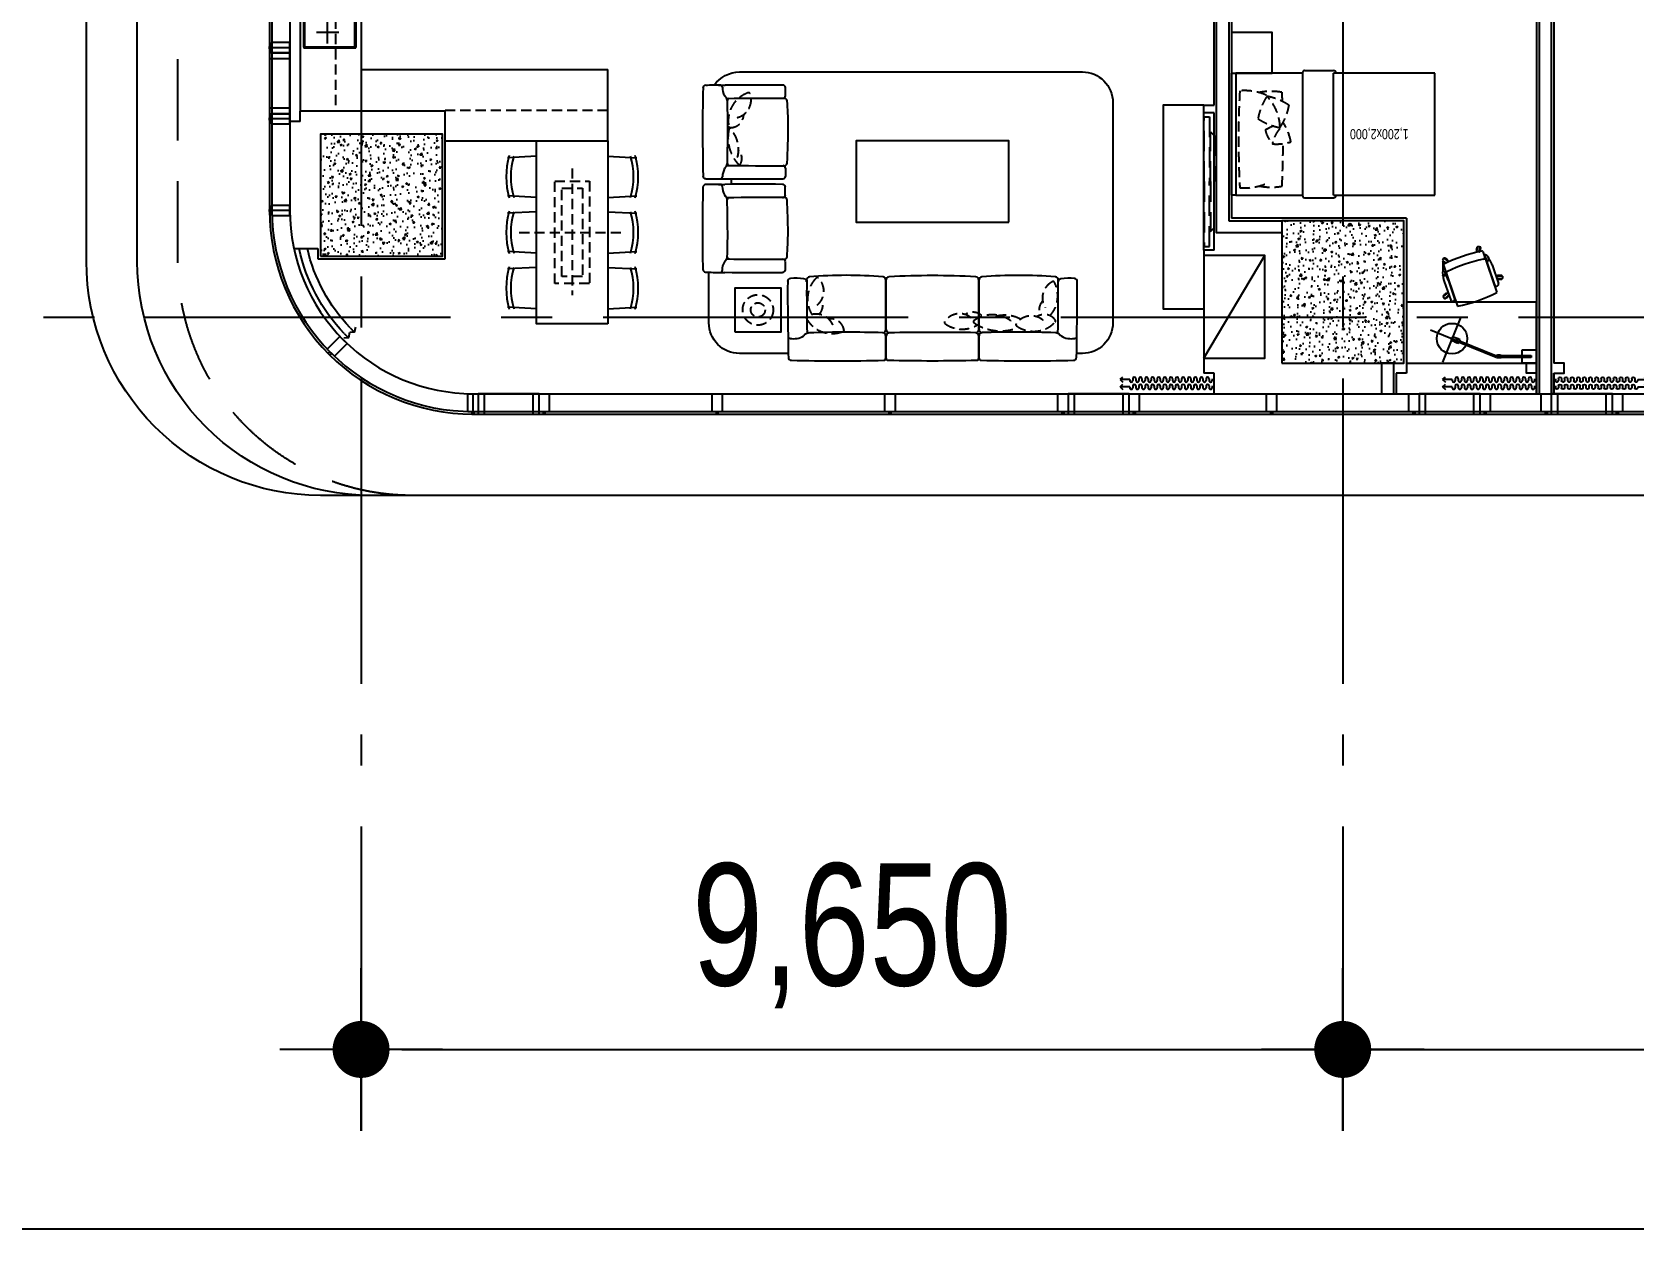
# Model space of a CAD drawing. Header units: millimetres. Extents: x 10000 to 302800, y 6800 to 229018.
# Drawn here: x 176093 to 191841, y 10119 to 21881 of the extents above; entities that cross this region are included whole.
import ezdxf
from ezdxf.enums import TextEntityAlignment as Align

# ---------------------------------------------------------------- set-up
doc = ezdxf.new("R2010")
doc.units = ezdxf.units.MM
doc.header["$LTSCALE"] = 400
doc.header["$MEASUREMENT"] = 0
for name, pattern in [('X-EXT_9F$0$DASHED', [3, 2, -1]), ('X-GRID_5~ROOF$0$CENTER2', [1.125, 0.75, -0.125, 0.125, -0.125]), ('X-ROOM TYPE-SR-3Bay$0$HIDDEN', [0.375, 0.25, -0.125])]:
    doc.linetypes.add(name, pattern=pattern)
doc.layers.get('0').update_dxf_attribs({"linetype": 'CONTINUOUS'})
for name, color, linetype in [('A-DIM1', 7, 'CONTINUOUS'), ('A-TXT1', 3, 'CONTINUOUS'), ('X-COL-9F$0$A-COL', 2, 'CONTINUOUS'), ('X-COL-9F$0$A-HAT', 252, 'CONTINUOUS'), ('X-EXT_9F$0$A-ELE3', 4, 'CONTINUOUS'), ('X-EXT_9F$0$A-ELES', 252, 'CONTINUOUS'), ('X-EXT_9F$0$A-OVHD', 7, 'X-EXT_9F$0$DASHED'), ('X-EXT_9F$0$A-WIN', 6, 'CONTINUOUS'), ('X-frame Hotel 9~19F$0$A-251', 251, 'CONTINUOUS'), ('X-frame Hotel 9~19F$0$A-WINF', 4, 'CONTINUOUS'), ('X-GRID_5~ROOF$0$A-CEN1', 1, 'X-GRID_5~ROOF$0$CENTER2'), ('X-ROOM TYPE-SR-3Bay$0$.WA_BUILT-IN LOW', 252, 'CONTINUOUS'), ('X-ROOM TYPE-SR-3Bay$0$.WA_Built-in_Lower', 252, 'CONTINUOUS'), ('X-ROOM TYPE-SR-3Bay$0$.WA_Curtain', 252, 'CONTINUOUS'), ('X-ROOM TYPE-SR-3Bay$0$.WA_Furn', 252, 'CONTINUOUS'), ('X-ROOM TYPE-SR-3Bay$0$.WA_Furn hidden', 252, 'CONTINUOUS'), ('X-ROOM TYPE-SR-3Bay$0$.WA_Sani-Fix', 252, 'CONTINUOUS'), ('X-ROOM TYPE-SR-3Bay$0$.WA_Wall-Fin', 252, 'CONTINUOUS'), ('X-ROOM TYPE-SR-3Bay$0$.WA_Wall-Finish', 252, 'CONTINUOUS'), ('X-ROOM TYPE-SR-3Bay$0$A-WALD', 7, 'CONTINUOUS')]:
    doc.layers.add(name, color=color, linetype=linetype)
doc.styles.add('Hrtext', font='', dxfattribs={"width": 0.8})
doc.styles.add('X-ROOM TYPE-SR-3Bay$0$Hrtext', font='', dxfattribs={"width": 0.8})
doc.styles.get('Hrtext').set_extended_font_data('Dotum')
doc.styles.get('X-ROOM TYPE-SR-3Bay$0$Hrtext').set_extended_font_data('Dotum')
doc.dimstyles.new('HEERIM(Ext)', dxfattribs={"dimtxt": 3, "dimasz": 1, "dimexe": 2, "dimexo": 1.5, "dimgap": 1, "dimtad": 1, "dimdec": 0, "dimzin": 0, "dimdsep": 46, "dimlunit": 6, "dimtxsty": 'Hrtext', "dimblk": 'dotdim1', "dimcen": 1, "dimdle": 2, "dimclrd": 256, "dimclre": 256, "dimclrt": 3, "dimadec": 0, "dimazin": 0, "dimtfac": 1, "dimtdec": 0, "dimtix": 1, "dimtmove": 2, "dimatfit": 3, "dimldrblk": 'dotdim1', "dimfxl": 2, "dimtolj": 1, "dimtzin": 0, "dimlwd": -1, "dimarcsym": 0})

# ---------------------------------------------------------------- blocks, each defined once
blk = doc.blocks.new('X-COL-9F$0$1200X1200_5~9F_C6A')
at = {"layer": 'X-COL-9F$0$A-HAT'}
h = blk.add_hatch(dxfattribs=at)
h.set_pattern_fill('AR-CONC', color=256)
h.set_pattern_definition([(50, (-174748.82, -38071.2), (182.18467, -15.93909), [19.05, -209.55]), (355, (-174748.82, -38071.2), (-35.24283, 191.05664), [15.24, -167.64]), (100.451, (-174733.63, -38072.53), (146.9425, 175.11669), [16.19, -178.09]), (46.1842, (-174748.82, -38020.4), (271.07904, -42.04233), [28.575, -314.325]), (96.6356, (-174726.23, -38023.9), (237.40423, 247.42556), [24.285, -267.135]), (351.184, (-174748.82, -38020.4), (237.4046, 247.4251), [22.86, -251.46]), (21, (-174723.42, -38033.1), (151.61488, -102.26552), [19.05, -209.55]), (326, (-174723.42, -38033.1), (61.80203, 184.18797), [15.24, -167.64]), (71.4514, (-174710.78, -38041.63), (213.41649, 81.92286), [16.19, -178.09]), (37.5, (-174748.817, -38071.206), (3.088603, 84.55504), [0, -165.608, 0, -170.18, 0, -168.275]), (7.5, (-174748.82, -38071.21), (66.819663, 100.180575), [0, -97.028, 0, -161.798, 0, -64.135]), (327.5, (-174805.46, -38071.206), (135.590595, -5.728744), [0, -63.5, 0, -198.12, 0, -262.89]), (317.5, (-174830.86, -38071.21), (148.12918, 25.42649), [0, -82.55, 0, -131.572, 0, -186.69])])
h.paths.add_polyline_path([(-600, 1200), (-600, 0), (600, 0), (600, 1200)])
at = {"layer": 'X-COL-9F$0$A-COL'}
blk.add_lwpolyline([(-600, 0), (600, 0), (600, 1200), (-600, 1200)], close=True, dxfattribs=at)
blk = doc.blocks.new('X-COL-9F$0$1200X1400_9~20F_C4')
at = {"layer": 'X-COL-9F$0$A-HAT'}
h = blk.add_hatch(dxfattribs=at)
h.set_pattern_fill('AR-CONC', color=256)
h.set_pattern_definition([(50, (-184198.82, -37021.2), (182.18467, -15.93909), [19.05, -209.55]), (355, (-184198.82, -37021.2), (-35.24283, 191.05664), [15.24, -167.64]), (100.451, (-184183.63, -37022.53), (146.9425, 175.11669), [16.19, -178.09]), (46.1842, (-184198.82, -36970.4), (271.07904, -42.04233), [28.575, -314.325]), (96.6356, (-184176.23, -36973.9), (237.40423, 247.42556), [24.285, -267.135]), (351.184, (-184198.82, -36970.4), (237.4046, 247.4251), [22.86, -251.46]), (21, (-184173.42, -36983.1), (151.61488, -102.26552), [19.05, -209.55]), (326, (-184173.42, -36983.1), (61.80203, 184.18797), [15.24, -167.64]), (71.4514, (-184160.78, -36991.63), (213.41649, 81.92286), [16.19, -178.09]), (37.5, (-184198.817, -37021.206), (3.088603, 84.555039), [0, -165.608, 0, -170.18, 0, -168.275]), (7.5, (-184198.82, -37021.21), (66.819663, 100.180575), [0, -97.028, 0, -161.798, 0, -64.135]), (327.5, (-184255.46, -37021.206), (135.590595, -5.728744), [0, -63.5, 0, -198.12, 0, -262.89]), (317.5, (-184280.86, -37021.21), (148.12918, 25.42649), [0, -82.55, 0, -131.572, 0, -186.69])])
h.paths.add_polyline_path([(600, 1400), (-600, 1400), (-600, 0), (600, 0)])
at = {"layer": 'X-COL-9F$0$A-COL'}
blk.add_lwpolyline([(-600, 0), (600, 0), (600, 1400), (-600, 1400)], close=True, dxfattribs=at)
blk = doc.blocks.new('X-COL-9F')
at = {"layer": 'X-COL-9F$0$A-COL'}
for name, p in [('X-COL-9F$0$1200X1200_5~9F_C6A', (174749, 38071)), ('X-COL-9F$0$1200X1400_9~20F_C4', (184199, 37021))]:
    blk.add_blockref(name, p, dxfattribs=at)
blk = doc.blocks.new('X-frame Hotel 9~19F$0$frame_hotel(24Tglass)')
at = {"layer": 'X-frame Hotel 9~19F$0$A-WINF'}
for p, q in [((-50, 250), (50, 250)), ((-50, 74), (-50, 250)), ((50, 250), (50, 74)), ((-50, 74), (50, 74)), ((-11, 74), (-11, 50)), ((-11, 50), (11, 50)), ((11, 50), (11, 74))]:
    blk.add_line(p, q, dxfattribs=at)
blk = doc.blocks.new('X-frame Hotel 9~19F$0$2020082811061200', base_point=(236249, 38521))
at = {"layer": 'X-frame Hotel 9~19F$0$A-251'}
blk.add_line((236149, 38521), (236349, 38521), dxfattribs=at)
blk = doc.blocks.new('X-frame Hotel 9~19F$0$operable window')
for p, q in [((600, 200), (0, 200)), ((0, 200), (0, 0)), ((60, 200), (60, 0)), ((540, 0), (540, 200)), ((600, 0), (600, 200)), ((0, 0), (600, 0))]:
    blk.add_line(p, q)
blk = doc.blocks.new('X-frame Hotel 9~19F')
at = {"layer": 'X-frame Hotel 9~19F$0$A-251'}
blk.add_line((175649, 36721), (175649, 36521), dxfattribs=at)
at = {"xscale": -1}
for p, rotation in [((173599, 40121), 270.0013156645622), ((173599, 39421), 270.0013156645622), ((173599, 38521), 270.0013156645622), ((174199, 37072), 315.0000001873126)]:
    blk.add_blockref('X-frame Hotel 9~19F$0$frame_hotel(24Tglass)', p, dxfattribs=dict(at, rotation=rotation))
for p in [(175649, 36471), (176349, 36471), (178049, 36471), (179749, 36471), (181449, 36471), (182149, 36471), (183499, 36471), (184899, 36471), (185599, 36471, -14), (186199, 36471), (186899, 36471)]:
    blk.add_blockref('X-frame Hotel 9~19F$0$frame_hotel(24Tglass)', p)
at = {"layer": 'X-frame Hotel 9~19F$0$A-251', "xscale": -1}
for p in [(173749, 40121), (173749, 39421), (173749, 38521)]:
    blk.add_blockref('X-frame Hotel 9~19F$0$2020082811061200', p, dxfattribs=at)
at = {"layer": 'X-frame Hotel 9~19F$0$A-WINF'}
for p, rotation in [((173649, 40071), 270), ((176299, 36721), 180), ((182099, 36721), 180), ((185549, 36721), 180), ((186849, 36721, 14), 180)]:
    blk.add_blockref('X-frame Hotel 9~19F$0$operable window', p, dxfattribs=dict(at, rotation=rotation))
blk = doc.blocks.new('X-EXT_9F')
at = {"layer": 'X-EXT_9F$0$A-ELE3', "ltscale": 10}
blk.add_lwpolyline([(195249, 36521), (195249, 35721), (174649, 35721, -0.414214), (172349, 38021), (172349, 67371, -0.414214), (174649, 69671), (187999, 69671), (211949, 68021)], format="xyb", dxfattribs=at)
at = {"layer": 'X-EXT_9F$0$A-ELES'}
blk.add_lwpolyline([(195249, 36521), (195249, 35721), (174149, 35721, -0.414214), (171849, 38021), (171849, 67909, -0.056784), (171908, 68427), (172014, 68889, -0.349216), (174255, 70671), (188899, 70671), (216099, 68021)], format="xyb", dxfattribs=at)
at = {"layer": 'X-EXT_9F$0$A-ELES', "ltscale": 10}
blk.add_lwpolyline([(175649, 36721), (234349, 36721, 0.414214), (236149, 38521), (236149, 66021, 0.414214), (234349, 67821), (175649, 67821, 0.414214), (173849, 66021), (173849, 38521, 0.414214)], format="xyb", close=True, dxfattribs=at)
at = {"layer": 'X-EXT_9F$0$A-OVHD', "flags": 128}
blk.add_lwpolyline([(175049, 35721, -0.414214), (172749, 38021), (172749, 66571, -0.414214), (175049, 68871), (187149, 68871), (208149, 68021)], format="xyb", dxfattribs=at)
at = {"layer": 'X-EXT_9F$0$A-WIN', "ltscale": 10}
for points in [[(175649, 36521), (234349, 36521, 0.414214), (236349, 38521), (236349, 66021, 0.414214), (234349, 68021), (175649, 68021, 0.414214), (173649, 66021), (173649, 38521, 0.414214)], [(175649, 36545), (234349, 36545, 0.414214), (236325, 38521), (236325, 66021, 0.414214), (234349, 67997), (175649, 67997, 0.414214), (173673, 66021), (173673, 38521, 0.414214)]]:
    blk.add_lwpolyline(points, format="xyb", close=True, dxfattribs=at)
blk.add_blockref('X-frame Hotel 9~19F', (0, 0))
blk = doc.blocks.new('X-GRID_5~ROOF')
at = {"layer": 'X-GRID_5~ROOF$0$A-CEN1', "ltscale": 10}
for p, q in [((174549, 81871), (174549, 33068)), ((184199, 81871), (184199, 33068))]:
    blk.add_line(p, q, dxfattribs=at)
blk.add_lwpolyline([(251927, 37471), (158517, 37471)], dxfattribs=at)
blk = doc.blocks.new('X-ROOM TYPE-SR-3Bay$0$窗帘')
for p, q in [((-375, 53), (-375, 71)), ((-375, -18), (-375, 0)), ((-345, 53), (-345, 71)), ((-345, -18), (-345, 0)), ((-315, 53), (-315, 71)), ((-315, -18), (-315, 0)), ((-285, 53), (-285, 71)), ((-285, -18), (-285, 0)), ((-255, 53), (-255, 71)), ((-255, -18), (-255, 0)), ((-225, 53), (-225, 71)), ((-225, -18), (-225, 0)), ((-195, 53), (-195, 71)), ((-195, -18), (-195, 0)), ((-165, 53), (-165, 71)), ((-165, -18), (-165, 0)), ((-135, 53), (-135, 71)), ((-135, -18), (-135, 0)), ((-105, 53), (-105, 71)), ((-105, -18), (-105, 0)), ((-75, 53), (-75, 71)), ((-75, -18), (-75, 0)), ((-45, 53), (-45, 71)), ((-45, -18), (-45, 0)), ((-15, 53), (-15, 71)), ((-15, -18), (-15, 0)), ((15, 53), (15, 71)), ((15, -18), (15, 0)), ((45, 53), (45, 71)), ((45, -18), (45, 0)), ((75, 53), (75, 71)), ((75, -18), (75, 0)), ((105, 53), (105, 71)), ((105, -18), (105, 0)), ((135, 53), (135, 71)), ((135, -18), (135, 0)), ((165, 53), (165, 71)), ((165, -18), (165, 0)), ((195, 53), (195, 71)), ((195, -18), (195, 0)), ((225, 53), (225, 71)), ((225, -18), (225, 0)), ((255, 53), (255, 71)), ((255, -18), (255, 0)), ((285, 53), (285, 71)), ((285, -18), (285, 0)), ((315, 53), (315, 71)), ((315, -18), (315, 0)), ((345, 53), (345, 71)), ((345, -18), (345, 0)), ((375, 53), (375, 71)), ((375, -18), (375, 0)), ((405, 53), (405, 71)), ((405, -18), (405, 0)), ((435, 62), (435, 71)), ((435, 62), (530, 62)), ((435, -9), (435, 0)), ((530, 62), (502, 87)), ((530, 62), (502, 37)), ((530, -9), (502, 16)), ((435, -9), (530, -9)), ((530, -9), (502, -34))]:
    blk.add_line(p, q)
for centre, start, end in [((-360, 71), 0, 180), ((-360, 0), 0, 180), ((-330, 53), 180, 0), ((-300, 71), 0, 180), ((-300, 0), 0, 180), ((-270, 53), 180, 0), ((-240, 71), 0, 180), ((-240, 0), 0, 180), ((-210, 53), 180, 0), ((-180, 71), 0, 180), ((-180, 0), 0, 180), ((-150, 53), 180, 0), ((-120, 71), 0, 180), ((-120, 0), 0, 180), ((-90, 53), 180, 0), ((-60, 71), 0, 180), ((-60, 0), 0, 180), ((-30, 53), 180, 0), ((0, 71), 0, 180), ((0, 0), 0, 180), ((30, 53), 180, 0), ((60, 71), 0, 180), ((60, 0), 0, 180), ((90, 53), 180, 0), ((120, 71), 0, 180), ((120, 0), 0, 180), ((150, 53), 180, 0), ((180, 71), 0, 180), ((180, 0), 0, 180), ((210, 53), 180, 0), ((240, 71), 0, 180), ((240, 0), 0, 180), ((270, 53), 180, 0), ((300, 71), 0, 180), ((300, 0), 0, 180), ((330, 53), 180, 0), ((360, 71), 0, 180), ((360, 0), 0, 180), ((390, 53), 180, 0), ((420, 71), 0, 180), ((420, 0), 0, 180), ((-330, -18), 180, 0), ((-270, -18), 180, 0), ((-210, -18), 180, 0), ((-150, -18), 180, 0), ((-90, -18), 180, 0), ((-30, -18), 180, 0), ((30, -18), 180, 0), ((90, -18), 180, 0), ((150, -18), 180, 0), ((210, -18), 180, 0), ((270, -18), 180, 0), ((330, -18), 180, 0), ((390, -18), 180, 0)]:
    blk.add_arc(centre, 15, start, end)
blk = doc.blocks.new('X-ROOM TYPE-SR-3Bay$0$X-ROOM TYPE-SR-3Bay$0$X-ROOM TYPE-SR-3Bay$0$A$Ca1b52838')
at = {"layer": 'X-ROOM TYPE-SR-3Bay$0$.WA_Sani-Fix', "ltscale": 150}
for p, q in [((420, 390), (420, 170)), ((215, 175), (45, 175)), ((130, 260), (130, 90)), ((530, 280), (310, 280))]:
    blk.add_line(p, q, dxfattribs=at)
blk.add_lwpolyline([(10, 515), (565, 515, -0.414214), (575, 505), (575, 10, -0.414214), (565, 0), (10, 0, -0.414214), (0, 10), (0, 505, -0.414214)], format="xyb", close=True, dxfattribs=at)
blk.add_lwpolyline([(10, 505), (565, 505), (565, 10), (10, 10)], close=True, dxfattribs=at)
blk.add_circle((130, 390), 80, dxfattribs=at)
blk = doc.blocks.new('X-ROOM TYPE-SR-3Bay$0$LAMP')
at = {"layer": 'X-ROOM TYPE-SR-3Bay$0$.WA_Furn', "color": 8}
for p, q in [((72609, 26538), (72749, 26538)), ((72609, 26408), (72609, 26538)), ((72663, 26463), (72663, 26483)), ((72663, 26483), (72691, 26483)), ((72691, 26463), (72663, 26463)), ((72957, 26479), (72667, 26479)), ((72667, 26479), (72667, 26467)), ((72667, 26467), (72957, 26467)), ((72691, 26483), (72691, 26479)), ((72691, 26467), (72691, 26463)), ((72749, 26538), (72749, 26408)), ((72957, 26484), (72957, 26462)), ((73004, 26484), (72957, 26484)), ((72957, 26467), (72957, 26479)), ((72957, 26462), (73004, 26462)), ((72968, 26484), (72968, 26487)), ((72968, 26487), (72993, 26487)), ((72993, 26484), (72968, 26484)), ((72993, 26462), (72968, 26462)), ((72968, 26462), (72968, 26460)), ((72968, 26460), (72993, 26460)), ((72993, 26487), (72993, 26484)), ((72993, 26460), (72993, 26462)), ((73006, 26478), (73002, 26469)), ((73002, 26469), (73366, 26322)), ((73004, 26462), (73004, 26484)), ((73370, 26331), (73006, 26478)), ((73354, 26083), (73533, 26527)), ((72749, 26408), (72609, 26408)), ((73651, 26212), (73251, 26373)), ((73374, 26342), (73361, 26310)), ((73361, 26310), (73434, 26281)), ((73447, 26313), (73374, 26342)), ((73375, 26305), (73374, 26302)), ((73374, 26302), (73397, 26293)), ((73398, 26295), (73375, 26305)), ((73388, 26337), (73389, 26339)), ((73411, 26328), (73388, 26337)), ((73389, 26339), (73412, 26330)), ((73412, 26330), (73411, 26328)), ((73434, 26281), (73447, 26313)), ((73397, 26293), (73398, 26295))]:
    blk.add_line(p, q, dxfattribs=at)
blk.add_circle((73440, 26297), 150, dxfattribs=at)
blk = doc.blocks.new('X-ROOM TYPE-SR-3Bay')
at = {"layer": 'X-ROOM TYPE-SR-3Bay$0$.WA_BUILT-IN LOW', "linetype": 'X-ROOM TYPE-SR-3Bay$0$HIDDEN', "ltscale": 100}
blk.add_line((227164, 67471), (226564, 66464), dxfattribs=at)
at = {"layer": 'X-ROOM TYPE-SR-3Bay$0$.WA_Built-in_Lower'}
for p, q in [((234624, 65336), (233024, 65336)), ((233024, 65336), (233024, 64636)), ((236049, 63036), (236049, 65046))]:
    blk.add_line(p, q, dxfattribs=at)
blk.add_lwpolyline([(233124, 63636), (235449, 63636), (235449, 64636), (233024, 64636)], dxfattribs=at)
at = {"layer": 'X-ROOM TYPE-SR-3Bay$0$.WA_Curtain'}
for p, q in [((235615, 67230), (235574, 67272)), ((235557, 67174), (235516, 67217))]:
    blk.add_line(p, q, dxfattribs=at)
for points in [[(235563, 67221), (235574, 67272), (235619, 67275)], [(235505, 67166), (235516, 67217), (235561, 67219)]]:
    blk.add_lwpolyline(points, dxfattribs=at)
for points in [[(235557, 67174, -0.134663), (235977, 66396)], [(235615, 67230, -0.137342), (236059, 66396)]]:
    blk.add_lwpolyline(points, format="xyb", dxfattribs=at)
at = {"layer": 'X-ROOM TYPE-SR-3Bay$0$.WA_Furn'}
for p, q in [((229374, 67473), (229374, 67252)), ((229377, 67473), (229377, 67253)), ((230288, 67473), (230288, 67253)), ((230291, 67473), (230291, 67253)), ((228412, 67319), (228412, 67248)), ((229374, 67192), (229374, 66703)), ((229377, 67193), (229377, 66703)), ((230288, 67193), (230288, 66703)), ((230291, 67193), (230291, 66703)), ((224810, 66559), (224671, 66961)), ((233024, 66986), (232737, 66971)), ((233724, 66986), (234011, 66971)), ((224422, 66425), (224283, 66827)), ((224763, 66704), (224699, 66889)), ((224802, 66718), (224738, 66902)), ((224765, 66861), (224755, 66854)), ((224760, 66858), (224760, 66858)), ((224764, 66861), (224797, 66885)), ((224780, 66840), (224764, 66828)), ((224776, 66837), (224776, 66837)), ((224780, 66840), (224812, 66865)), ((224794, 66883), (224794, 66884)), ((224812, 66867), (224799, 66885)), ((224810, 66863), (224811, 66862)), ((224230, 66666), (224230, 66689)), ((224272, 66691), (224232, 66690)), ((224273, 66665), (224232, 66665)), ((224234, 66690), (224234, 66691)), ((224235, 66665), (224235, 66663)), ((224331, 66555), (224267, 66739)), ((224272, 66691), (224284, 66692)), ((224272, 66665), (224293, 66665)), ((224277, 66692), (224277, 66691)), ((224277, 66665), (224277, 66665)), ((224369, 66569), (224306, 66753)), ((224787, 66661), (224793, 66645)), ((224809, 66668), (224814, 66652)), ((231935, 66629), (231872, 66629)), ((224355, 66512), (224361, 66496)), ((224377, 66519), (224382, 66504)), ((224771, 66513), (224754, 66524)), ((224766, 66516), (224766, 66515)), ((224770, 66513), (224804, 66490)), ((224785, 66534), (224782, 66537)), ((224785, 66534), (224818, 66511)), ((224801, 66491), (224801, 66490)), ((224806, 66490), (224819, 66509)), ((224812, 66604), (224812, 66523)), ((231279, 66524), (231279, 66606)), ((233024, 66580), (232737, 66595)), ((233724, 66580), (234011, 66595)), ((224445, 66385), (224444, 66385)), ((224457, 66421), (224445, 66382)), ((224446, 66380), (224467, 66374)), ((224456, 66420), (224458, 66425)), ((224458, 66426), (224457, 66426)), ((224481, 66414), (224469, 66375)), ((224481, 66413), (224487, 66432)), ((224483, 66418), (224483, 66418)), ((233024, 66439), (232737, 66424)), ((233724, 66439), (234011, 66424)), ((233024, 66033), (232737, 66048)), ((233724, 66033), (234011, 66048)), ((225891, 65871), (224894, 65871)), ((224894, 65871), (224894, 64671)), ((226175, 65897), (225891, 65897)), ((225891, 65871), (225891, 64671)), ((226191, 65880), (226191, 64662)), ((231279, 65870), (231279, 65788)), ((233024, 65893), (232737, 65877)), ((233724, 65893), (234011, 65877)), ((231278, 65605), (231278, 65687)), ((231934, 65710), (231871, 65710)), ((231935, 65765), (231872, 65765)), ((233024, 65486), (232737, 65502)), ((233724, 65486), (234011, 65502)), ((231278, 64895), (231278, 64813)), ((231934, 64790), (231871, 64790)), ((224894, 64671), (225891, 64671)), ((226175, 64646), (225891, 64646))]:
    blk.add_line(p, q, dxfattribs=at)
for points in [[(225174, 67521), (223894, 67521), (223894, 66921), (225174, 66921)], [(231773, 67216), (231773, 66780), (231323, 66780), (231323, 67216)], [(233024, 67136), (233724, 67136), (233724, 65336), (233024, 65336)], [(229083, 66137), (229083, 65337), (230582, 65337), (230582, 66137)], [(226494, 64671), (226494, 64271), (226894, 64271), (226894, 64671)]]:
    blk.add_lwpolyline(points, close=True, dxfattribs=at)
for points in [[(231977, 64790, -0.246155), (231730, 64660), (228359, 64660, -0.414214), (228059, 64960), (228059, 67126, -0.414214), (228359, 67426), (228409, 67426)], [(231251, 67426), (231730, 67426, -0.414214), (232030, 67126), (232030, 66628)]]:
    blk.add_lwpolyline(points, format="xyb", dxfattribs=at)
for points in [[(227164, 64987), (227564, 64987), (227564, 66987), (227164, 66987)], [(226191, 64671), (226849, 64671), (226849, 65871), (226191, 65871)], [(231809, 65764), (231809, 65710)]]:
    blk.add_lwpolyline(points, dxfattribs=at)
for centre, radius, start, end in [((232052, 67299), 3640, 177.4199, 180.0262), ((228446, 67463), 30, 91.3847, 180), ((228894, 46346), 21152, 88.7542, 91.2172), ((229354, 67473), 20, 0, 90), ((229397, 67473), 20, 90, 180), ((229832, 48553), 18944, 88.6836, 91.3164), ((230268, 67473), 20, 0, 90), ((230311, 67473), 20, 90, 180), ((230770, 46369), 21129, 88.7821, 91.2465), ((231219, 67463), 30, 0, 88.6153), ((227855, 67309), 3397, 358.9772, 2.5994), ((250836, 66837), 22427, 178.9495, 180.2993), ((228432, 67298), 20, 180.0212, 275.0782), ((228470, 67099), 182, 57.5878, 101.4156), ((228539, 67200), 60, 43.4233, 61.6567), ((228626, 67283), 60, 223.4233, 267.7332), ((229344, 67252), 30, 272.0731, 0), ((229407, 67253), 30, 180, 268.7953), ((230258, 67253), 30, 271.2881, 0), ((230321, 67253), 30, 180, 267.819), ((231034, 67304), 81.7, 275.2284, 321.3107), ((231195, 67099), 182, 78.5844, 122.4122), ((231232, 67298), 20, 264.9218, 359.9788), ((208829, 66837), 22427, 359.7007, 1.0505), ((250409, 66823), 21814, 178.9353, 180.3202), ((228619, 67203), 20, 90, 180), ((228992, 78553), 11337, 268.1372, 271.786), ((229344, 67192), 30, 0, 92.2479), ((229407, 67193), 30, 88.9878, 180), ((229818, 94166), 26947, 269.1247, 270.9358), ((230258, 67193), 30, 0, 91.0122), ((230321, 67193), 30, 101.0539, 180), ((230679, 78179), 10962, 268.1205, 271.9005), ((231046, 67203), 20, 0, 90), ((209255, 66823), 21814, 359.6798, 1.0647), ((224976, 65453), 1539, 101.3974, 116.7352), ((233475, 66783), 750, 163.9294, 196.0706), ((233475, 66783), 705, 163.2466, 196.7534), ((233273, 66783), 705, 343.2466, 16.7534), ((233273, 66783), 750, 343.9294, 16.0706), ((224716, 66893), 17.7, 148.8282, 172.5926), ((224713, 66893), 14.3, 172.5926, 199.0226), ((224719, 66891), 20.7, 128.0662, 148.8282), ((224721, 66888), 24.6, 109.0226, 128.0662), ((224721, 66888), 24.6, 89.9791, 109.0226), ((224721, 66892), 20.7, 69.217, 89.9791), ((224722, 66895), 17.7, 45.4526, 69.217), ((224725, 66897), 14.3, 19.0226, 45.4526), ((224763, 66861), 4.28, 135.3763, 217.0226), ((224851, 66774), 128, 119.5196, 135.3763), ((224780, 66839), 4.28, 217.0226, 298.6689), ((224720, 66948), 128, 298.6689, 314.5256), ((224790, 66882), 4.28, 37.0226, 119.5196), ((224798, 66884), 1.71, 37.0226, 127.0226), ((224807, 66859), 4.28, 314.5256, 37.0226), ((224811, 66866), 1.71, 306.4957, 36.4957), ((224232, 66689), 1.71, 91.0226, 181.0226), ((224232, 66666), 1.71, 181.5495, 271.5495), ((224238, 66692), 4.28, 98.5256, 181.0226), ((224239, 66664), 4.28, 181.0226, 263.5196), ((224257, 66569), 128, 82.6689, 98.5256), ((224253, 66787), 128, 263.5196, 279.3763), ((224284, 66744), 17.7, 148.8282, 172.5926), ((224281, 66744), 14.3, 172.5926, 199.0226), ((224287, 66742), 20.7, 128.0662, 148.8282), ((224273, 66692), 4.28, 1.0226, 82.6689), ((224289, 66739), 24.6, 109.0226, 128.0662), ((224273, 66664), 4.28, 279.3763, 1.0226), ((224289, 66739), 24.6, 89.9791, 109.0226), ((224289, 66743), 20.7, 69.217, 89.9791), ((224290, 66746), 17.7, 45.4526, 69.217), ((224292, 66748), 14.3, 19.0226, 45.4526), ((224096, 68005), 1539, 282.0301, 295.9288), ((225237, 66868), 501, 199.0226, 201.2128), ((224776, 66605), 17.1, 19.0226, 115.9288), ((225005, 66778), 253, 201.2128, 204.2977), ((224867, 66715), 101, 204.2977, 211.5885), ((224790, 66690), 28.9, 252.4114, 325.6338), ((224782, 66663), 1.05, 211.5885, 218.2081), ((224753, 66631), 42.5, 335.4384, 19.0226), ((224753, 66631), 65.2, 317.1759, 19.0226), ((224328, 66554), 501, 16.8325, 19.0226), ((224566, 66626), 253, 13.7475, 16.8325), ((224713, 66662), 101, 6.4567, 13.7475), ((224813, 66673), 1.05, 359.8371, 6.4567), ((228439, 66719), 30, 178.9327, 265.3487), ((228494, 67301), 614, 264.6482, 277.0418), ((228566, 66721), 30, 276.1197, 1.0625), ((228626, 66702), 30, 180.2976, 265.1553), ((228978, 71778), 5119, 266.0248, 274.1312), ((229344, 66703), 30, 275.0349, 0), ((229407, 66703), 30, 180, 265.6169), ((229832, 74105), 7444, 266.7078, 273.2922), ((230258, 66703), 30, 274.3831, 0), ((230321, 66703), 30, 180, 264.2111), ((230678, 71006), 4348, 265.2484, 274.808), ((231039, 66702), 30, 274.8447, 359.7024), ((231099, 66721), 30, 178.9375, 263.8803), ((231171, 67301), 614, 262.9582, 275.3518), ((231226, 66719), 30, 274.6513, 1.0673), ((231305, 66602), 26.6, 88.9375, 173.8803), ((231574, 37574), 29056, 89.4112, 90.5286), ((231916, 66611), 17.7, 90.0212, 185.0782), ((231957, 63405), 3224, 88.1226, 90.7294), ((232061, 66599), 28.2, 0.802, 86.7401), ((224805, 66719), 501, 199.0226, 201.2128), ((224573, 66629), 253, 201.2128, 204.2977), ((224435, 66566), 101, 204.2977, 211.5885), ((224357, 66541), 28.9, 252.4114, 325.6338), ((224349, 66514), 1.05, 211.5885, 218.2081), ((224423, 66517), 65.2, 199.0226, 260.8693), ((223895, 66405), 501, 16.8325, 19.0226), ((224133, 66477), 253, 13.7475, 16.8325), ((224280, 66513), 101, 6.4567, 13.7475), ((224380, 66524), 1.05, 359.8371, 6.4567), ((224423, 66517), 42.5, 199.0226, 242.6068), ((224420, 66483), 17.1, 102.0301, 199.0226), ((224122, 67927), 1539, 281.5896, 296.3678), ((224769, 66513), 4.28, 145.0226, 226.6689), ((224854, 66603), 128, 226.6689, 242.5256), ((224730, 66424), 128, 47.5196, 63.3119), ((224797, 66493), 4.28, 242.5256, 325.0226), ((224805, 66491), 1.71, 235.0226, 325.0226), ((224802, 66556), 8.55, 296.3678, 19.0226), ((235793, 66161), 4542, 176.0272, 179.0909), ((231288, 66473), 26.6, 90.2976, 175.1553), ((231305, 66526), 26.6, 186.1197, 271.0625), ((231419, 38008), 28492, 89.123, 90.2638), ((231832, 66479), 17.7, 0, 90), ((241900, 66148), 10056, 178.138, 179.5194), ((231903, 66473), 53.2, 133.4233, 177.7332), ((231830, 66550), 53.2, 313.4233, 331.6567), ((231764, 66599), 135, 326.6021, 4.3411), ((217244, 66245), 14850, 359.9519, 1.3676), ((224430, 66428), 8.55, 199.0226, 281.5896), ((224568, 66369), 128, 154.6689, 170.5256), ((224446, 66389), 4.28, 170.5256, 253.0226), ((224446, 66382), 1.71, 163.0226, 253.0226), ((224456, 66422), 4.28, 73.0226, 154.6689), ((224472, 66381), 4.28, 253.0226, 335.5196), ((224360, 66432), 128, 335.5196, 351.3763), ((224482, 66414), 4.28, 351.3763, 73.0226), ((233475, 66236), 750, 163.9294, 196.0706), ((233475, 66236), 705, 163.2466, 196.7534), ((233273, 66236), 705, 343.2466, 16.7534), ((233273, 66236), 750, 343.9294, 16.0706), ((238890, 66326), 7639, 180.7007, 183.063), ((248775, 66342), 16930, 180.3703, 181.435), ((210829, 66218), 21264, 358.8571, 0.0402), ((225890, 65873), 23.4, 87.3253, 185.2996), ((226175, 65880), 16.6, 0, 90), ((231288, 65920), 26.6, 184.8447, 269.7024), ((231305, 65867), 26.6, 88.9375, 173.8803), ((231419, 94385), 28492, 269.7362, 270.877), ((231832, 65914), 17.7, 270, 0), ((231903, 65920), 53.2, 182.2668, 226.5767), ((231830, 65843), 53.2, 28.3433, 46.5767), ((231712, 65781), 186, 0.9847, 28.072), ((233475, 65689), 750, 163.9294, 196.0706), ((233475, 65689), 705, 163.2466, 196.7534), ((233273, 65689), 705, 343.2466, 16.7534), ((233273, 65689), 750, 343.9294, 16.0706), ((231304, 65683), 26.6, 88.9375, 173.8803), ((231305, 65791), 26.6, 186.1197, 271.0625), ((231572, 36607), 29104, 89.4121, 90.5276), ((231574, 94867), 29104, 269.4724, 270.5879), ((231711, 65694), 186, 331.928, 359.0153), ((231915, 65692), 17.7, 90.0212, 185.0782), ((231916, 65782), 17.7, 174.9218, 269.9788), ((231956, 62486), 3224, 88.1226, 90.7294), ((231957, 68989), 3224, 269.2706, 271.8774), ((232060, 65680), 28.2, 0.802, 86.7401), ((232061, 65794), 28.2, 273.2599, 359.198), ((205092, 65203), 27000, 359.9643, 1.0143), ((241827, 65076), 10578, 177.3971, 179.4046), ((231287, 65554), 26.6, 90.2976, 175.1553), ((231304, 65607), 26.6, 186.1197, 271.0625), ((231418, 37089), 28492, 89.123, 90.2638), ((231831, 65560), 17.7, 0, 90), ((255297, 65057), 23454, 178.7808, 179.6854), ((231901, 65554), 53.2, 133.4233, 177.7332), ((231828, 65631), 53.2, 313.4233, 331.6567), ((235791, 65258), 4542, 180.9091, 183.9728), ((241899, 65270), 10056, 180.4806, 181.862), ((217242, 65173), 14850, 358.6324, 0.0481), ((231287, 64946), 26.6, 184.8447, 269.7024), ((231304, 64892), 26.6, 88.9375, 173.8803), ((231418, 93411), 28492, 269.7362, 270.877), ((231831, 64939), 17.7, 270, 0), ((231901, 64946), 53.2, 182.2668, 226.5767), ((231828, 64868), 53.2, 28.3433, 46.5767), ((231762, 64819), 135, 355.6589, 33.3979), ((231304, 64816), 26.6, 186.1197, 271.0625), ((231572, 93845), 29056, 269.4714, 270.5888), ((231915, 64808), 17.7, 174.9218, 269.9788), ((231956, 68014), 3224, 269.2706, 271.8774), ((232060, 64819), 28.2, 273.2599, 359.198), ((225890, 64669), 23.4, 174.7004, 272.6747), ((226175, 64662), 16.6, 270, 0.0029)]:
    blk.add_arc(centre, radius, start, end, dxfattribs=at)
at = {"layer": 'X-ROOM TYPE-SR-3Bay$0$.WA_Furn hidden', "linetype": 'X-ROOM TYPE-SR-3Bay$0$HIDDEN'}
for p, q in [((233374, 65608), (233374, 66852)), ((233895, 66236), (232886, 66236)), ((234624, 65036), (233024, 65036)), ((235699, 63386), (235699, 65046))]:
    blk.add_line(p, q, dxfattribs=at)
for points in [[(228807, 67066, -0.407028), (228624, 67099, -0.355867), (228625, 67116, -0.376273), (229006, 67155, -0.406141), (229010, 67136, -0.449425), (228745, 67100)], [(229217, 67064, -0.194931), (228964, 67090, -0.320006)], [(229001, 67176, -0.239095), (229426, 67124, -0.406141), (229427, 67105, -0.32679), (229061, 67107)], [(229397, 67149, -0.291903), (229709, 67133, -0.406141), (229713, 67114, -0.449425), (229449, 67078)], [(230853, 67086, -0.407028), (230702, 67194, -0.355867), (230710, 67209, -0.376273), (231071, 67083, -0.406141), (231066, 67064, -0.449425), (230812, 67144)], [(228677, 67055, 0.31394), (228633, 66726, 0.406141), (228651, 66720, 0.449425), (228724, 66976)], [(228750, 66910, 0.281952), (228776, 67047, 0.281952)], [(229510, 67044, -0.341995), (229348, 67054, -0.341995)], [(231017, 67044, -0.350608), (230974, 66684, -0.406141), (230955, 66684, -0.449425), (230965, 66950)], [(230921, 66895, -0.303631), (230946, 67041, -0.303631)], [(231739, 65425, -0.330376), (231723, 65571, -0.355867), (231734, 65574, -0.252194), (231833, 65221, -0.406141), (231822, 65216, -0.263493), (231748, 65497)], [(231687, 65077, -0.407028), (231820, 65207, -0.355867), (231834, 65196, -0.376273), (231643, 64864, -0.406141), (231626, 64872, -0.449425), (231751, 65107)]]:
    blk.add_lwpolyline(points, format="xyb", dxfattribs=at)
for points in [[(233204, 66739), (233546, 66739), (233546, 65733), (233204, 65733)], [(233274, 66669), (233476, 66669), (233476, 65803), (233274, 65803)]]:
    blk.add_lwpolyline(points, close=True, dxfattribs=at)
at = {"layer": 'X-ROOM TYPE-SR-3Bay$0$.WA_Furn hidden', "linetype": 'X-ROOM TYPE-SR-3Bay$0$HIDDEN', "ltscale": 2}
for points in [[(227160, 65737), (227160, 66375), (227109, 66375), (227109, 65737)], [(227099, 65737), (227099, 66226), (227064, 66190), (227064, 65737)], [(227099, 65737), (227099, 65248), (227064, 65285), (227064, 65737)], [(227160, 65737), (227160, 65100), (227109, 65100), (227109, 65737)]]:
    blk.add_lwpolyline(points, dxfattribs=at)
at = {"layer": 'X-ROOM TYPE-SR-3Bay$0$.WA_Furn hidden', "linetype": 'X-ROOM TYPE-SR-3Bay$0$HIDDEN'}
for radius in [150, 70]:
    blk.add_circle((231548, 66998), radius, dxfattribs=at)
for centre, radius, start, end in [((240148, 65213), 13764, 177.627, 179.2789), ((226502, 65215), 577, 78.2454, 100.5709), ((226765, 65236), 563, 85.2577, 113.0661), ((217876, 65321), 8948, 356.9524, 3.0476), ((226449, 64895), 473, 84.8967, 107.2347), ((226152, 65438), 347, 319.8753, 348.0843), ((226248, 65154), 322, 14.0165, 41.159), ((226843, 65445), 543, 190.3935, 212.3303), ((226884, 64888), 566, 145.8861, 169.9439), ((226876, 65218), 461, 181.5211, 223.8303), ((226319, 64657), 558, 55.8051, 80.0249), ((226283, 65689), 535, 291.3638, 301.339), ((226075, 65217), 566, 325.8861, 349.9439), ((226640, 65449), 558, 235.8051, 260.0249), ((233287, 65263), 6903, 182.6043, 183.3515), ((226765, 65381), 538, 246.4309, 274.8797), ((226504, 65450), 600, 259.6741, 281.6159)]:
    blk.add_arc(centre, radius, start, end, dxfattribs=at)
at = {"layer": 'X-ROOM TYPE-SR-3Bay$0$.WA_Wall-Fin'}
for p, q in [((227064, 66412), (227164, 66412)), ((227064, 66412), (227064, 65062)), ((227164, 66412), (227164, 65062)), ((227064, 65062), (227164, 65062)), ((227164, 65062), (227164, 64987))]:
    blk.add_line(p, q, dxfattribs=at)
at = {"layer": 'X-ROOM TYPE-SR-3Bay$0$.WA_Wall-Finish'}
for p, q in [((223894, 63251), (223894, 67821)), ((223894, 67821), (223894, 67148)), ((225274, 67621), (225274, 67821)), ((225174, 66096), (225174, 67621)), ((225174, 67621), (225274, 67621)), ((223724, 63251), (223724, 67521)), ((235874, 66496), (234624, 66496)), ((234624, 66496), (234624, 65046)), ((235874, 66396), (235874, 66496)), ((236109, 66396), (235874, 66396)), ((225174, 66096), (226894, 66096)), ((226894, 63421), (226894, 66096)), ((234624, 65046), (236049, 65046)), ((236049, 65146), (236149, 65146)), ((236049, 65146), (236049, 65046)), ((227064, 64987), (227064, 63251)), ((227164, 64987), (227064, 64987))]:
    blk.add_line(p, q, dxfattribs=at)
at = {"layer": 'X-ROOM TYPE-SR-3Bay$0$.WA_Wall-Finish', "ltscale": 2}
for p in [(227064, 67621), (227164, 66412)]:
    blk.add_line(p, (227164, 67621), dxfattribs=at)
at = {"layer": 'X-ROOM TYPE-SR-3Bay$0$.WA_Wall-Finish'}
for points in [[(223724, 67821), (223724, 67621)], [(223724, 67621), (223724, 67821)], [(227064, 67821), (227064, 67621)], [(223724, 67621), (223624, 67621), (223624, 67521), (223724, 67521)], [(223894, 67621), (223994, 67621), (223994, 67521), (223894, 67521)]]:
    blk.add_lwpolyline(points, dxfattribs=at)
at = {"layer": 'X-ROOM TYPE-SR-3Bay$0$.WA_Wall-Finish', "ltscale": 2}
blk.add_lwpolyline([(227164, 67471), (226564, 67471), (226564, 66464), (227164, 66464)], dxfattribs=at)
at = {"layer": 'X-ROOM TYPE-SR-3Bay$0$.WA_Wall-Finish'}
blk.add_lwpolyline([(226851, 64671), (226851, 65871), (226894, 65871), (226894, 64671)], close=True, dxfattribs=at)
at = {"layer": 'X-ROOM TYPE-SR-3Bay$0$A-WALD'}
for p, q in [((223749, 63276), (223749, 67821)), ((223869, 63276), (223869, 67821)), ((225299, 67521), (225299, 67821)), ((225419, 67521), (225419, 67821)), ((225299, 67521), (225419, 67521)), ((226399, 66121), (226399, 66241)), ((226919, 63396), (226919, 66121))]:
    blk.add_line(p, q, dxfattribs=at)
for points in [[(226399, 66241), (227039, 66241), (227039, 63276)], [(226919, 66121), (226399, 66121)]]:
    blk.add_lwpolyline(points, dxfattribs=at)
at = {"layer": 'X-ROOM TYPE-SR-3Bay$0$.WA_Built-in_Lower', "xscale": -1, "rotation": 270}
blk.add_blockref('X-ROOM TYPE-SR-3Bay$0$X-ROOM TYPE-SR-3Bay$0$X-ROOM TYPE-SR-3Bay$0$A$Ca1b52838', (235499, 63849), dxfattribs=at)
at = {"layer": 'X-ROOM TYPE-SR-3Bay$0$.WA_Curtain', "xscale": -1, "rotation": 359.9999975420656}
blk.add_blockref('X-ROOM TYPE-SR-3Bay$0$窗帘', (223334, 67692), dxfattribs=at)
at = {"layer": 'X-ROOM TYPE-SR-3Bay$0$.WA_Curtain', "rotation": 2.457934286279008e-06}
for p in [(224288, 67692), (227458, 67692)]:
    blk.add_blockref('X-ROOM TYPE-SR-3Bay$0$窗帘', p, dxfattribs=at)
at = {"layer": 'X-ROOM TYPE-SR-3Bay$0$.WA_Furn'}
blk.add_blockref('X-ROOM TYPE-SR-3Bay$0$LAMP', (151285, 40983), dxfattribs=at)
at = {"layer": 'X-ROOM TYPE-SR-3Bay$0$.WA_Furn', "style": 'X-ROOM TYPE-SR-3Bay$0$Hrtext', "width": 0.8}
blk.add_text('1,200x2,000', height=100, dxfattribs=at).set_placement((225440, 65271), align=Align.MIDDLE_CENTER)
blk = doc.blocks.new('X-INT-HOTEL-9F~20F')
at = {"rotation": 180}
blk.add_blockref('X-ROOM TYPE-SR-3Bay', (409998, 104542), dxfattribs=at)
blk = doc.blocks.new('X-BASE-9F')
for name in ['X-GRID_5~ROOF', 'X-EXT_9F', 'X-COL-9F']:
    blk.add_blockref(name, (0, 0))
blk.add_blockref('X-INT-HOTEL-9F~20F', (0, 0))
blk = doc.blocks.new('dotdim1')
at = {"layer": 'A-DIM1'}
for p, q in [((0, 2), (0, -2)), ((-2, 0), (2, 0))]:
    blk.add_line(p, q, dxfattribs=at)
at = {"layer": 'A-DIM1', "const_width": 0.7}
blk.add_lwpolyline([(0.35, 0, 1), (-0.35, 0, 1)], format="xyb", close=True, dxfattribs=at)
blk = doc.blocks.new('*D65')
at = {"layer": 'A-DIM1', "lineweight": -2, "transparency": 16777216}
for p, q in [((95700, -73503), (95700, -76495)), ((105350, -73503), (105350, -76495))]:
    blk.add_line(p, q, dxfattribs=at)
at = {"layer": 'A-DIM1', "transparency": 16777216}
blk.add_line((96100, -75695), (104950, -75695), dxfattribs=at)
at = {"layer": 'A-DIM1', "transparency": 16777216, "xscale": 400, "yscale": 400, "zscale": 400, "rotation": 180}
blk.add_blockref('dotdim1', (95700, -75695), dxfattribs=at)
at = {"layer": 'A-DIM1', "transparency": 16777216, "xscale": 400, "yscale": 400, "zscale": 400}
blk.add_blockref('dotdim1', (105350, -75695), dxfattribs=at)
at = {"layer": 'A-DIM1', "color": 3, "transparency": 16777216, "insert": (100525, -74578), "char_height": 1200, "attachment_point": 5, "style": 'Hrtext'}
blk.add_mtext('\\A1;9,650', dxfattribs=at)
blk = doc.blocks.new('*D66')
at = {"layer": 'A-DIM1', "lineweight": -2, "transparency": 16777216}
for p, q in [((105350, -73503), (105350, -76495)), ((115750, -73503), (115750, -76495))]:
    blk.add_line(p, q, dxfattribs=at)
at = {"layer": 'A-DIM1', "transparency": 16777216}
blk.add_line((105750, -75695), (115350, -75695), dxfattribs=at)
at = {"layer": 'A-DIM1', "transparency": 16777216, "xscale": 400, "yscale": 400, "zscale": 400, "rotation": 180}
blk.add_blockref('dotdim1', (105350, -75695), dxfattribs=at)
at = {"layer": 'A-DIM1', "transparency": 16777216, "xscale": 400, "yscale": 400, "zscale": 400}
blk.add_blockref('dotdim1', (115750, -75695), dxfattribs=at)
at = {"layer": 'A-DIM1', "color": 3, "transparency": 16777216, "insert": (110550, -74578), "char_height": 1200, "attachment_point": 5, "style": 'Hrtext'}
blk.add_mtext('\\A1;10,400', dxfattribs=at)
blk = doc.blocks.new('TOWER DIM')
at = {"layer": 'A-DIM1'}
for base, p1, p2, picture, middle in [((105350, -75694.8), (95700, -72902.8), (105350, -72902.8), '*D65', (100525, -74578.4)), ((115750, -75694.8), (105350, -72902.8), (115750, -72902.8), '*D66', (110550, -74578.4))]:
    dim = blk.add_linear_dim(base=base, p1=p1, p2=p2, dimstyle='HEERIM(Ext)', override={"dimscale": 400}, dxfattribs=at)
    dim.commit()
    dim.dimension.update_dxf_attribs({"geometry": picture, "text_midpoint": middle})

msp = doc.modelspace()

# ---------------------------------------------------------------- linework, layer by layer
msp.add_line((10000, 10119), (302800, 10119))

# ---------------------------------------------------------------- block references
at = {"layer": 'A-TXT1'}
msp.add_blockref('X-BASE-9F', (4779, -18394), dxfattribs=at)

# ---------------------------------------------------------------- next in the draw order: block references
at = {"layer": 'A-DIM1'}
msp.add_blockref('TOWER DIM', (83628, 87578), dxfattribs=at)

doc.saveas('drawing.dxf')
